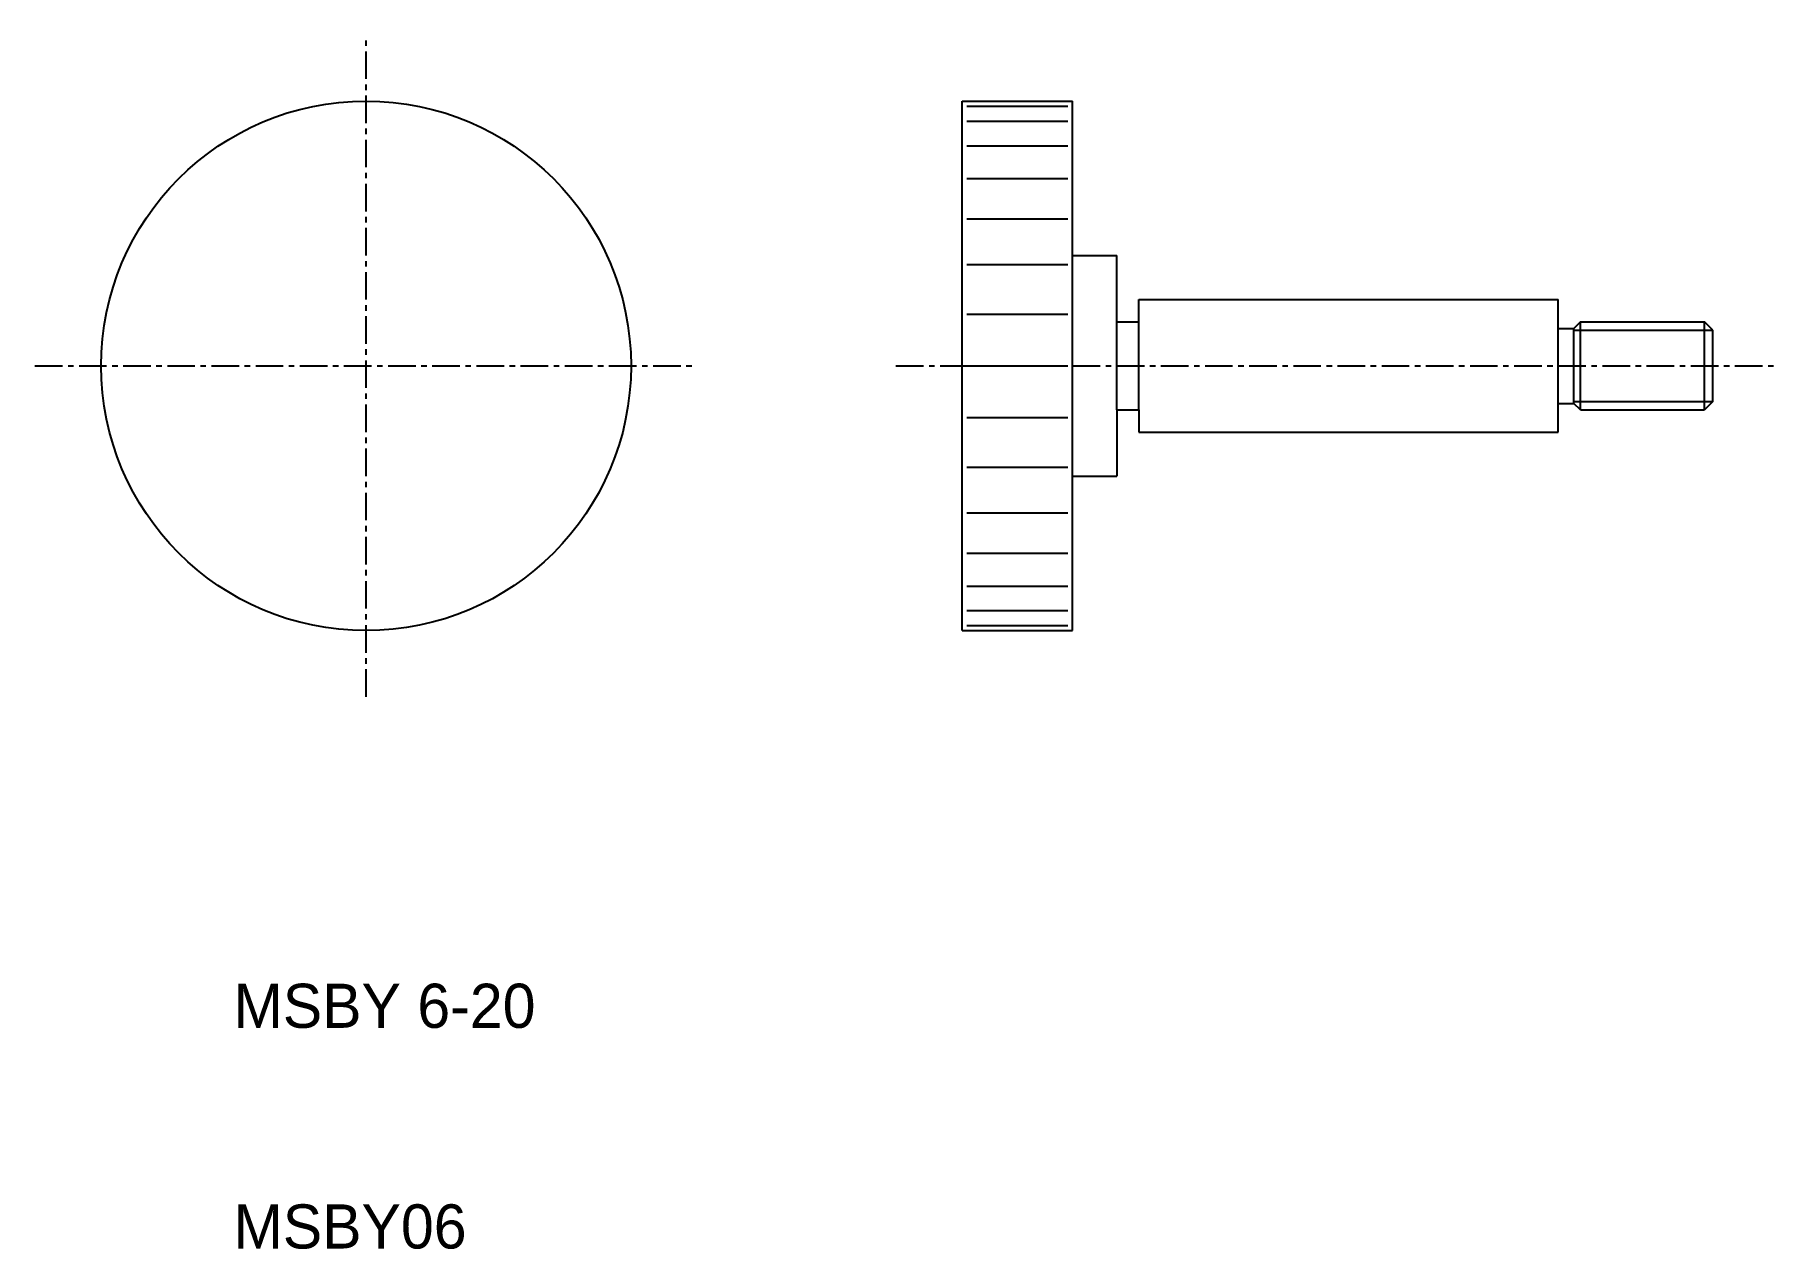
# Model space of a CAD drawing. Extents: x 1 to 80, y 10 to 65.
import ezdxf

# ---------------------------------------------------------------- set-up
doc = ezdxf.new("R2010")
doc.units = 0
doc.linetypes.add('CENTER', pattern=[2, 1.25, -0.25, 0.25, -0.25])
doc.layers.get('0').update_dxf_attribs({"linetype": 'CONTINUOUS'})
doc.layers.add('CENTER', color=1, linetype='CENTER')

msp = doc.modelspace()

# ---------------------------------------------------------------- linework, layer by layer
at = {"color": 7, "linetype": 'CONTINUOUS'}
for p, q in [((43, 38), (43, 62)), ((43, 62), (48, 62)), ((43.21, 61.769), (47.79, 61.769)), ((48, 55), (48, 62)), ((43.21, 61.087), (47.79, 61.087)), ((43.21, 59.978), (47.79, 59.978)), ((43.21, 58.485), (47.79, 58.485)), ((43.21, 56.667), (47.79, 56.667)), ((43.21, 54.592), (47.79, 54.592)), ((48, 45), (48, 55)), ((48, 55), (50, 55)), ((50, 52), (50, 55)), ((51, 53), (70, 53)), ((51, 52), (51, 53)), ((70, 51.7), (70, 53)), ((43.21, 52.341), (47.79, 52.341)), ((50, 48), (50, 52)), ((50, 52), (51, 52)), ((51, 48), (51, 52)), ((70, 51.7), (70.7, 51.7)), ((70, 48.3), (70, 51.7)), ((71, 52), (70.7, 51.7)), ((70.7, 48.3), (70.7, 51.7)), ((71, 48), (71, 52)), ((71, 52), (76.621, 52)), ((76.621, 48), (76.621, 52)), ((77, 51.621), (76.621, 52)), ((77, 48.379), (77, 51.621)), ((43.21, 50), (47.79, 50)), ((70, 48.3), (70.7, 48.3)), ((70, 47), (70, 48.3)), ((71, 48), (70.7, 48.3)), ((77, 48.379), (76.621, 48)), ((43.21, 47.659), (47.79, 47.659)), ((50, 48), (51, 48)), ((50, 48), (50, 45)), ((51, 48), (51, 47)), ((71, 48), (76.621, 48)), ((51, 47), (70, 47)), ((43.21, 45.408), (47.79, 45.408)), ((48, 38), (48, 45)), ((48, 45), (50, 45)), ((43.21, 43.333), (47.79, 43.333)), ((43.21, 41.515), (47.79, 41.515)), ((43.21, 40.022), (47.79, 40.022)), ((43.21, 38.913), (47.79, 38.913)), ((43, 38), (48, 38)), ((43.21, 38.231), (47.79, 38.231))]:
    msp.add_line(p, q, dxfattribs=at)
at = {"color": 3, "linetype": 'CONTINUOUS'}
for p, q in [((70.7, 51.621), (77, 51.621)), ((70.7, 48.379), (77, 48.379))]:
    msp.add_line(p, q, dxfattribs=at)
at = {"color": 7, "linetype": 'CONTINUOUS'}
msp.add_circle((16, 50), 12, dxfattribs=at)
at = {"layer": 'CENTER', "color": 1, "linetype": 'CENTER'}
for p, q in [((16, 35), (16, 65)), ((1, 50), (31, 50)), ((40, 50), (80, 50))]:
    msp.add_line(p, q, dxfattribs=at)

# ---------------------------------------------------------------- texts
at = {"color": 7, "linetype": 'CONTINUOUS'}
for s, p in [('MSBY 6-20', (10, 20)), ('MSBY06', (10, 10))]:
    msp.add_text(s, height=2, dxfattribs=at).set_placement(p)

doc.saveas('drawing.dxf')
